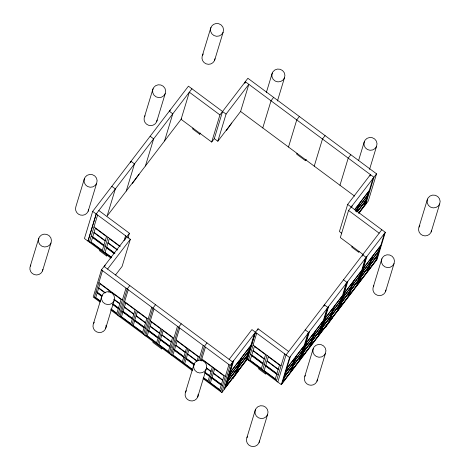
<?xml version="1.0" encoding="UTF-8"?>
<svg xmlns="http://www.w3.org/2000/svg" width="470" height="470" viewBox="0 0 470 470"><rect width="100%" height="100%" fill="white"/><g stroke="black" fill="none" stroke-linecap="round" stroke-linejoin="round"><path stroke-width="0.7" d="M276.425 381.023L284.667 353.898M117.77 315.247L126.007 288.122M143.503 334.358L151.739 307.233M169.235 353.469L177.472 326.345M220.7 391.692L228.937 364.567M364.667 205.725L372.904 178.6M299.601 360.76L307.844 333.635M318.754 335.715L326.991 308.59M337.901 310.676L346.143 283.545M357.053 285.631L365.296 258.506M376.2 260.586L384.442 233.461M89.376 242.103L97.619 214.978M104.675 266.508L105.092 265.109M169.735 111.472L170.158 110.08M225.465 387.762L233.708 360.631M30.309 266.085L38.816 238.09M42.494 270.978L51.001 242.99A6.568 6.427 16.9 0 0 43.957 234.16A6.568 6.427 16.9 0 0 39.762 244.471A6.568 6.427 16.9 0 0 51.001 242.99M84.477 178.383L75.97 206.371A6.568 6.427 16.9 0 0 80.458 215.043A6.568 6.427 16.9 0 0 88.577 209.643M88.154 211.265L96.661 183.276A6.568 6.427 16.9 0 0 89.617 174.446A6.568 6.427 16.9 0 0 85.428 184.763A6.568 6.427 16.9 0 0 96.661 183.276M222.563 111.502L214.297 138.627L217.827 141.229L226.064 114.104L188.435 86.175L92.684 211.388L84.441 238.513L110.926 258.106M96.227 213.944L87.984 241.069L96.191 213.991L191.942 88.777M99.852 249.881L99.587 250.745L106.596 255.956L107.471 254.816M130.56 162.696L130.983 161.304L134.49 163.907L126.248 191.032M144.519 116.725L153.026 88.736M103.588 251.791L108.006 237.256M98.835 210.531L129.432 233.255L101.45 269.88L93.207 297.005L100.133 302.151M106.596 255.956L106.86 255.093M94.258 297.786L102.501 270.661M132.564 182.777L132.299 183.641L139.085 174.247M93.43 323.683L101.931 295.695M156.71 121.624L165.211 93.63A6.568 6.427 16.9 0 0 158.167 84.8A6.568 6.427 16.9 0 0 153.978 95.116A6.568 6.427 16.9 0 0 165.211 93.63M145.4 165.992L153.643 138.862L150.136 136.259M124.086 240.634L125.572 235.74M108.94 292.105L109.351 290.748L99.951 283.768L97.366 292.275L102.066 295.765M125.472 239.306L125.895 237.908M110.227 292.581L110.626 291.265M127.952 238.126L129.432 233.255M92.684 211.388L130.331 239.295L122.094 266.42L115.526 275.009M105.615 328.583L114.116 300.589A6.568 6.427 16.9 0 0 107.072 291.758A6.568 6.427 16.9 0 0 102.883 302.075A6.568 6.427 16.9 0 0 114.116 300.589M164.547 140.947L172.79 113.822L169.288 111.22M118.939 316.116L127.182 288.991L129.791 285.578M119.991 316.897L128.234 289.773M202.411 55.425L210.918 27.436M131.947 324.911L136.359 310.376M192.953 128.128L192.694 128.992L199.703 134.203L200.572 133.063M214.602 60.325L223.103 32.336A6.568 6.427 16.9 0 0 216.059 23.506A6.568 6.427 16.9 0 0 211.87 33.817A6.568 6.427 16.9 0 0 223.103 32.336M199.703 134.203L199.967 133.333M144.672 335.228L152.915 308.103L155.523 304.689M145.724 336.009L153.966 308.884M219.931 114.915L189.334 92.191L181.091 119.315L211.688 142.04L219.931 114.915L245.328 81.721L244.905 83.114M153.155 341.531L152.891 342.395L161.657 348.904L162.526 347.765M157.679 344.022L162.091 329.488M226.546 129.826L226.287 130.689L231.769 122.999M161.657 348.904L161.921 348.041M244.858 83.078L245.281 81.686L247.89 78.273L376.552 173.829L368.31 200.96L358.91 213.251M170.404 354.339L178.647 327.214L181.255 323.801M171.456 355.12L179.699 327.995M183.412 363.134L187.824 348.599M266.32 92.602L272.271 73.009M262.771 127.922L271.014 100.797L273.622 97.384M185.538 392.098L194.045 364.103M198.569 360.607L203.204 345.456M277.441 100.997L284.462 77.903A6.568 6.427 16.9 0 0 277.418 69.072A6.568 6.427 16.9 0 0 273.223 79.389A6.568 6.427 16.9 0 0 284.462 77.903M200.15 360.237L204.38 346.325L206.988 342.912M201.219 360.966L205.431 347.107M197.729 396.991L206.23 369.003A6.568 6.427 16.9 0 0 199.186 360.173A6.568 6.427 16.9 0 0 194.997 370.489A6.568 6.427 16.9 0 0 206.23 369.003M209.144 382.245L213.556 367.71M288.504 147.034L296.746 119.909L299.355 116.495M203.064 378.597L221.869 392.562L230.112 365.437L232.721 362.023L104.058 266.466M232.721 362.023L224.478 389.154L221.869 392.562M296.987 153.338L296.723 154.201L305.488 160.711L306.358 159.571M233.255 377.569L232.997 378.432L238.472 370.748M236.093 373.433L240.511 358.898M305.488 160.711L305.753 159.847M246.268 360.555L254.511 333.43M288.668 351.519L258.071 328.794L232.668 361.988L224.425 389.113L247.197 359.339L255.439 332.214M370.013 176.033L370.436 174.64L347.665 204.415L385.318 232.321L377.075 259.446L281.324 384.666L247.22 359.339L255.463 332.208M248.471 360.267L256.714 333.136M257.648 330.187L258.071 328.794M314.236 166.145L322.479 139.02L325.087 135.607M258.941 368.039L258.676 368.903L265.691 374.114L265.955 373.251M262.642 369.925L267.06 355.39M246.897 437.664L255.398 409.676M259.082 442.564L267.589 414.569A6.568 6.427 16.9 0 0 260.545 405.745A6.568 6.427 16.9 0 0 256.35 416.056A6.568 6.427 16.9 0 0 267.589 414.569M277.817 382.057L286.06 354.932L381.81 229.718M339.969 185.262L348.211 158.132L350.82 154.718M281.324 384.666L289.567 357.535L385.318 232.321M282.106 383.637L290.348 356.513M291.059 371.506L295.471 356.971M358.645 160.311L364.385 141.423M300.471 359.62L308.714 332.496L305.206 329.887M347.665 204.415L339.422 231.546L341.761 233.279M301.252 358.598L309.495 331.473M376.552 173.829L348.57 210.454L340.327 237.579L363.275 254.623M351.678 207.2L352.101 205.801M310.206 346.461L314.624 331.932M323.936 306.24L324.359 304.848L327.866 307.451L319.623 334.575M304.789 376.37L313.29 348.376M355.978 211.6L357.735 205.813L354.674 209.82M356.483 212.005L358.88 204.103M369.555 169.406L376.57 146.317A6.568 6.427 16.9 0 0 369.532 137.487A6.568 6.427 16.9 0 0 365.337 147.803A6.568 6.427 16.9 0 0 376.57 146.317M320.405 333.553L328.647 306.428M325.939 326.321L325.675 327.185L332.46 317.791M352.048 246.286L351.783 247.15L358.798 252.361L359.056 251.497M329.358 321.421L333.776 306.887M365.701 204.374L373.944 177.243L245.281 81.686M316.974 381.264L325.481 353.276A6.568 6.427 16.9 0 0 318.437 344.445A6.568 6.427 16.9 0 0 314.242 354.762A6.568 6.427 16.9 0 0 325.481 353.276M338.776 309.536L347.013 282.405L343.511 279.803M339.557 308.514L347.8 281.383M348.511 296.376L352.923 281.841M362.235 256.15L362.658 254.763L366.165 257.366L357.923 284.491M358.704 283.469L366.947 256.344M367.657 271.337L372.076 256.802M373.339 286.724L381.846 258.735M385.529 291.617L394.03 263.629A6.568 6.427 16.9 0 0 386.986 254.799A6.568 6.427 16.9 0 0 382.797 265.115A6.568 6.427 16.9 0 0 394.03 263.629M419.005 227.01L427.506 199.022M431.19 231.91L439.691 203.915A6.568 6.427 16.9 0 0 432.647 195.091A6.568 6.427 16.9 0 0 428.458 205.402A6.568 6.427 16.9 0 0 439.691 203.915M181.473 118.816L107.101 216.077L115.338 188.952L111.837 186.343M107.565 269.069L130.331 239.295M226.064 114.104L248.836 84.33L240.593 111.455L217.827 141.229M211.688 142.04L214.297 138.627M229.166 359.386L251.932 329.605L289.567 357.535M230.124 372.481L250.898 345.315M354.55 209.761L369.267 190.52M229.812 375.559L238.126 364.685M240.199 361.971L248.518 351.096M355.626 211.036L356.501 209.89M358.569 207.182L366.888 196.301M229.707 375.912L238.02 365.037M240.094 362.329L248.407 351.454M358.463 207.534L366.776 196.66M227.321 381.699L248.095 354.527M357.376 211.623L366.471 199.732M357.447 211.747L365.325 201.442L363.927 206.054L358.675 212.922M225.706 387.016L246.486 359.844M358.792 212.975L364.855 205.049M247.22 359.339L248.089 358.199M286.735 368.398L304.207 345.544M305.888 343.353L323.36 320.505M325.034 318.313L342.512 295.46M344.187 293.268L361.659 270.42M363.339 268.223L380.812 245.375M286.259 371.688L293.257 362.54M294.995 360.261L301.993 351.119M305.412 346.649L312.403 337.501M314.148 335.222L321.145 326.074M324.564 321.603L331.556 312.456M333.301 310.177L340.292 301.029M343.711 296.558L350.708 287.411M352.447 285.137L359.444 275.99M362.863 271.519L369.855 262.372M371.6 260.092L378.591 250.945M286.154 372.046L293.145 362.899M294.89 360.619L301.887 351.472M305.306 347.001L312.297 337.854M314.042 335.574L321.034 326.427M324.453 321.956L331.45 312.809M333.189 310.535L340.186 301.387M343.605 296.917L350.596 287.769M352.341 285.49L359.333 276.342M362.752 271.872L369.749 262.724M371.494 260.445L378.485 251.297M283.933 377.616L301.411 354.762M303.085 352.571L320.558 329.723M322.238 327.525L339.71 304.678M341.385 302.486L358.863 279.632M360.537 277.441L378.009 254.593M282.323 382.933L299.795 360.079M301.47 357.887L318.942 335.039M320.622 332.848L338.095 309.994M339.769 307.803L357.247 284.949M358.921 282.758L376.394 259.91M240.546 111.419L354.591 196.119M348.57 210.454L379.161 233.179M94.047 226.887L120.22 246.327M253.101 345.021L281.019 365.754M119.873 246.509L109.287 238.643L106.702 247.15L114.938 253.265M94.094 232.356L105.268 240.652M108.053 242.72L117.459 249.711M253.148 350.485L264.322 358.786M267.107 360.854L278.281 369.156M93.982 232.709L105.157 241.01M107.941 243.078L117.353 250.064M253.042 350.843L264.216 359.139M267.001 361.207L278.175 369.508M91.245 236.105L114.51 253.383M250.299 354.239L278.216 374.972M114.134 253.542L106.49 247.86L105.086 252.472L111.56 257.272M89.629 241.421L111.149 257.407M248.683 359.556L276.607 380.289M101.45 269.88L230.112 365.437M98.888 282.546L122.37 299.983M124.621 301.658L148.103 319.095M150.353 320.769L173.835 338.206M176.086 339.88L199.568 357.318M201.818 358.992L225.3 376.429M111.69 292.487L121.09 299.466L118.505 307.973L113.217 304.049M202.881 360.214L212.281 367.193L209.696 375.7L204.996 372.211M98.712 287.846L105.174 292.646M113.981 299.179L119.85 303.544M124.444 306.957L133.844 313.937M136.188 315.676L145.583 322.655M150.177 326.068L159.577 333.048M161.921 334.787L171.315 341.766M175.909 345.18L185.309 352.159M187.653 353.898L197.047 360.878M206.342 367.781L211.042 371.271M213.386 373.01L222.78 379.989M98.606 288.198L105.069 292.998M113.869 299.537L119.744 303.896M124.338 307.31L133.738 314.289M136.077 316.028L145.477 323.007M150.071 326.421L159.471 333.4M161.809 335.139L171.209 342.119M175.804 345.532L185.204 352.512M187.542 354.251L196.942 361.236L198.287 356.801L188.887 349.821L186.302 358.328L194.527 364.438M206.236 368.133L210.936 371.623M213.274 373.368L222.674 380.348M96.092 291.758L101.961 296.118M112.524 303.967L119.568 309.201M121.824 310.87L145.3 328.313M147.556 329.981L171.033 347.424M173.289 349.093L194.416 364.791M204.891 372.569L222.498 385.647M101.849 296.476L97.155 292.986L95.751 297.592L100.451 301.082M112.418 304.319L118.293 308.684L116.889 313.29L111.014 308.931M194.316 365.149L186.091 359.039L184.692 363.645L192.912 369.755M204.779 372.921L209.479 376.411L208.081 381.017L203.381 377.528M94.476 297.075L100.345 301.435M110.908 309.284L117.952 314.518M120.208 316.187L143.685 333.63M145.941 335.298L169.417 352.741M171.673 354.415L192.218 369.673M203.275 377.886L220.882 390.964M110.714 310.012L192.612 370.836M385.946 289.996A6.568 6.427 16.9 0 1 377.281 295.225A6.568 6.427 16.9 0 1 373.856 285.725M431.607 230.282A6.568 6.427 16.9 0 1 422.677 235.417A6.568 6.427 16.9 0 1 419.833 225.553M317.391 379.643A6.568 6.427 16.9 0 1 308.731 384.871A6.568 6.427 16.9 0 1 305.3 375.371M42.911 269.351A6.568 6.427 16.9 0 1 34.251 274.586A6.568 6.427 16.9 0 1 30.82 265.086M157.127 119.997A6.568 6.427 16.9 0 1 148.461 125.231A6.568 6.427 16.9 0 1 145.036 115.726M198.181 394.248A6.568 6.427 16.9 0 1 189.757 400.693A6.568 6.427 16.9 0 1 186.373 390.64M259.499 440.936A6.568 6.427 16.9 0 1 250.839 446.171A6.568 6.427 16.9 0 1 247.408 436.671M105.944 327.508A6.568 6.427 16.9 0 1 96.838 331.973A6.568 6.427 16.9 0 1 94.264 322.226M106.008 325.275A6.568 6.427 16.9 0 1 106.032 326.956M215.019 58.697A6.568 6.427 16.9 0 1 206.089 63.832A6.568 6.427 16.9 0 1 203.246 53.968M92.531 237.491L91.127 242.103L102.301 250.404L103.706 245.792L92.531 237.491M95.328 228.279L92.743 236.786L103.917 245.082L106.502 236.575L95.328 228.279M122.887 312.098L121.483 316.704L130.883 323.683L132.281 319.077L122.887 312.098M125.684 302.88L123.099 311.387L132.499 318.366L135.084 309.859L125.684 302.88M134.626 320.816L133.227 325.422L142.621 332.402L144.026 327.796L134.626 320.816M137.422 311.598L134.837 320.105L144.237 327.085L146.822 318.578L137.422 311.598M148.62 331.209L147.216 335.815L156.616 342.795L158.014 338.188L148.62 331.209M151.416 321.991L148.831 330.498L158.231 337.478L160.816 328.971L151.416 321.991M160.358 339.928L158.96 344.534L168.354 351.513L169.758 346.907L160.358 339.928M163.155 330.71L160.57 339.217L169.97 346.196L172.555 337.689L163.155 330.71M174.352 350.32L172.948 354.926L182.348 361.906L183.746 357.3L174.352 350.32M177.149 341.103L174.564 349.61L183.964 356.589L186.549 348.082L177.149 341.103M211.823 378.15L210.425 382.756L219.819 389.742L221.217 385.13L211.823 378.15M214.62 368.932L212.035 377.439L221.435 384.425L224.02 375.912L214.62 368.932M228.25 380.7L226.851 385.306L235.165 374.431L236.569 369.825L228.25 380.7M231.052 371.482L228.467 379.989L236.78 369.115L239.365 360.607L231.052 371.482M238.637 367.111L237.238 371.723L245.552 360.848L246.956 356.237L238.637 367.111M241.439 357.899L238.854 366.406L247.167 355.531L249.752 347.024L241.439 357.899M251.585 355.626L250.187 360.237L261.361 368.533L262.759 363.927L251.585 355.626M254.388 346.408L251.803 354.915L262.977 363.216L265.562 354.709L254.388 346.408M265.544 365.995L264.146 370.601L275.32 378.902L276.718 374.29L265.544 365.995M268.346 356.777L265.762 365.284L276.936 373.585L279.521 365.078L268.346 356.777M284.697 376.828L283.298 381.434L290.296 372.293L291.694 367.681L284.697 376.828M287.499 367.611L284.914 376.118L291.911 366.976L294.496 358.469L287.499 367.611M293.439 365.402L292.034 370.013L299.032 360.866L300.43 356.26L293.439 365.402M296.235 356.19L293.65 364.697L300.647 355.549L303.232 347.042L296.235 356.19M303.849 351.783L302.451 356.395L309.442 347.248L310.846 342.642L303.849 351.783M306.652 342.571L304.066 351.078L311.058 341.931L313.643 333.424L306.652 342.571M312.585 340.362L311.187 344.968L318.178 335.821L319.582 331.215L312.585 340.362M315.388 331.144L312.803 339.651L319.794 330.504L322.379 321.997L315.388 331.144M359.809 203.105L357.224 211.612L365.543 200.737L368.128 192.23L359.809 203.105M323.002 326.744L321.598 331.35L328.595 322.203L329.993 317.597L323.002 326.744M325.798 317.526L323.213 326.033L330.21 316.886L332.795 308.379L325.798 317.526M331.738 315.317L330.339 319.923L337.331 310.782L338.729 306.17L331.738 315.317M334.54 306.099L331.955 314.606L338.946 305.465L341.531 296.952L334.54 306.099M342.148 301.699L340.75 306.311L347.747 297.163L349.145 292.551L342.148 301.699M344.951 292.481L342.366 300.994L349.363 291.846L351.942 283.339L344.951 292.481M350.89 290.272L349.486 294.884L356.483 285.737L357.882 281.13L350.89 290.272M353.687 281.06L351.102 289.567L358.099 280.42L360.684 271.913L353.687 281.06M361.301 276.66L359.903 281.266L366.894 272.118L368.292 267.512L361.301 276.66M364.103 267.442L361.518 275.949L368.509 266.801L371.094 258.294L364.103 267.442M370.037 265.233L368.639 269.839L375.63 260.691L377.034 256.085L370.037 265.233M372.839 256.015L370.254 264.522L377.245 255.375L379.831 246.868L372.839 256.015"/></g></svg>
